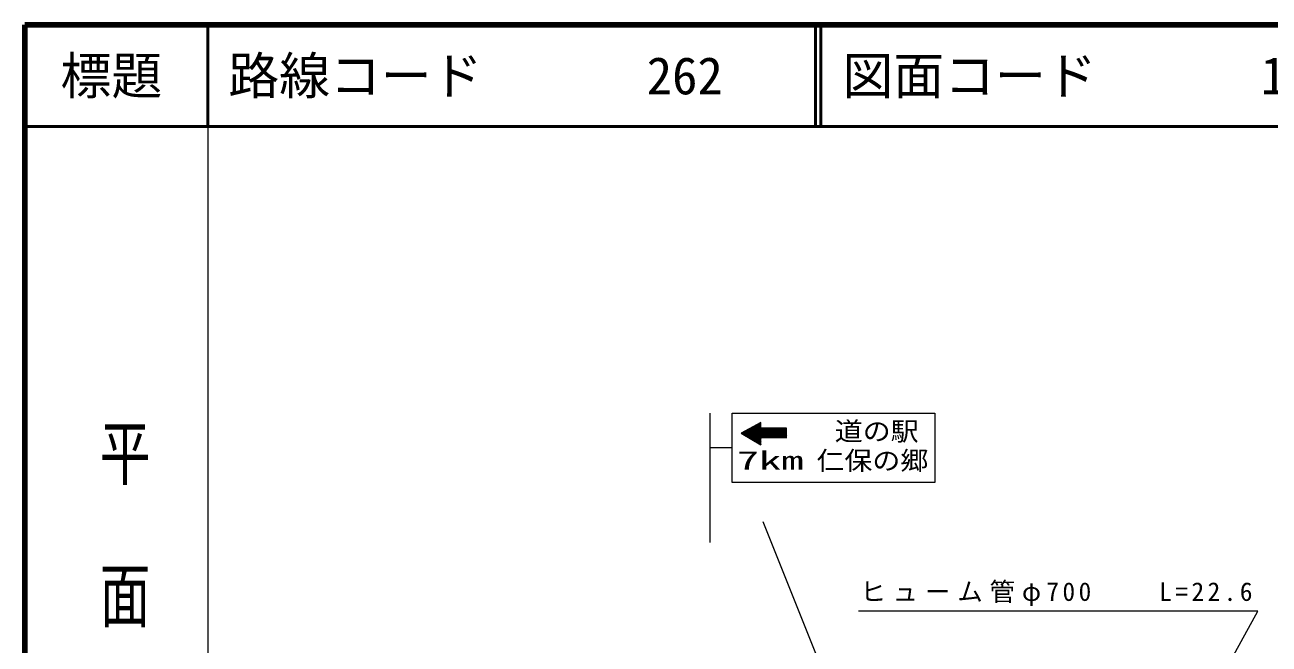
# Model space of a CAD drawing. Units: millimetres, scale not verified. Extents: x 40000 to 680000, y 20000 to 380000.
# Drawn here: x 40000 to 162338, y 319088 to 380000 of the extents above; entities that cross this region are included whole.
import ezdxf
from ezdxf.enums import TextEntityAlignment as Align

# ---------------------------------------------------------------- set-up
doc = ezdxf.new("R2010")
doc.units = ezdxf.units.MM
doc.header["$LTSCALE"] = 1000
for name, color, linetype, lineweight in [('M-STR-HTXT', 7, 'Continuous', 13), ('M-STR-STRC', 7, 'Continuous', 13), ('M-TTL', 2, 'Continuous', 140), ('M-TTL-BAND', 7, 'Continuous', 13), ('M-TTL-LINE', 7, 'Continuous', 50)]:
    doc.layers.add(name, color=color, linetype=linetype, lineweight=lineweight)
doc.layers.add('M-TTL-TXT', color=7, linetype='Continuous')
doc.styles.add('@ＭＳ ゴシック', font='')
doc.styles.add('ＭＳ ゴシック', font='')
doc.styles.get('@ＭＳ ゴシック').set_extended_font_data('@MS Gothic')
doc.styles.get('ＭＳ ゴシック').set_extended_font_data('MS Gothic')

msp = doc.modelspace()

# ---------------------------------------------------------------- linework, layer by layer
at = {"layer": 'M-STR-HTXT'}
for p, q in [((161221, 322338), (121971, 322338)), ((145084, 292809), (161221, 322338))]:
    msp.add_line(p, q, dxfattribs=at)
at = {"layer": 'M-STR-STRC'}
for p, q in [((107390, 329070), (107390, 341801)), ((109556, 334986), (109556, 341801)), ((109556, 341801), (129459, 341801)), ((129459, 341801), (129459, 334986)), ((110946, 340114), (110598, 339739)), ((111175, 340239), (110671, 339696)), ((111403, 340364), (110744, 339653)), ((111632, 340489), (110817, 339610)), ((111861, 340614), (110890, 339567)), ((112090, 340739), (110963, 339524)), ((112367, 338866), (110993, 340140)), ((112318, 340864), (111036, 339481)), ((112367, 338979), (111070, 340182)), ((112370, 340798), (111109, 339438)), ((112368, 339091), (111147, 340224)), ((112370, 340676), (111182, 339395)), ((112368, 339204), (111223, 340266)), ((112370, 340554), (111255, 339352)), ((112369, 339316), (111300, 340308)), ((112370, 340432), (111328, 339309)), ((112404, 339396), (111377, 340350)), ((112384, 340326), (111401, 339266)), ((112526, 339396), (111453, 340391)), ((112497, 340326), (111474, 339223)), ((112648, 339396), (111530, 340433)), ((112611, 340326), (111547, 339180)), ((112770, 339396), (111607, 340475)), ((112724, 340326), (111620, 339137)), ((112892, 339396), (111683, 340517)), ((112837, 340327), (111693, 339093)), ((113014, 339395), (111760, 340559)), ((112950, 340327), (111766, 339050)), ((113136, 339395), (111836, 340601)), ((113063, 340327), (111839, 339007)), ((113176, 340327), (111912, 338964)), ((113258, 339395), (111913, 340642)), ((112369, 340332), (111990, 340684)), ((112370, 340445), (112066, 340726)), ((112370, 340558), (112143, 340768)), ((112370, 340670), (112220, 340810)), ((112370, 340783), (112296, 340852)), ((113379, 339395), (112376, 340326)), ((113289, 340327), (112425, 339396)), ((113501, 339395), (112497, 340326)), ((113402, 340327), (112538, 339396)), ((113623, 339395), (112619, 340326)), ((113515, 340327), (112651, 339396)), ((113745, 339395), (112741, 340327)), ((113628, 340328), (112764, 339396)), ((113867, 339394), (112862, 340327)), ((113741, 340328), (112876, 339396)), ((113989, 339394), (112984, 340327)), ((113854, 340328), (112989, 339395)), ((113967, 340328), (113102, 339395)), ((114111, 339394), (113105, 340327)), ((114080, 340328), (113215, 339395)), ((114233, 339394), (113227, 340327)), ((114193, 340328), (113328, 339395)), ((114355, 339394), (113348, 340327)), ((114306, 340328), (113440, 339395)), ((114476, 339394), (113470, 340327)), ((114419, 340328), (113553, 339395)), ((114598, 339394), (113592, 340328)), ((114532, 340329), (113666, 339395)), ((114720, 339393), (113713, 340328)), ((114645, 340329), (113779, 339395)), ((114842, 339393), (113835, 340328)), ((114758, 340329), (113892, 339394)), ((114879, 339472), (113956, 340328)), ((114872, 340329), (114004, 339394)), ((114879, 339585), (114078, 340328)), ((114879, 340216), (114117, 339394)), ((114879, 339698), (114199, 340328)), ((114879, 339810), (114321, 340328)), ((114879, 339923), (114443, 340328)), ((114879, 340036), (114564, 340329)), ((114879, 340149), (114686, 340329)), ((114879, 340262), (114807, 340329)), ((110488, 339864), (110452, 339825)), ((110533, 339777), (110457, 339848)), ((110717, 339989), (110525, 339782)), ((110867, 339581), (110534, 339889)), ((111201, 339384), (110610, 339931)), ((111535, 339187), (110687, 339973)), ((111869, 338990), (110764, 340015)), ((112203, 338793), (110840, 340057)), ((112367, 338754), (110917, 340099)), ((112369, 339336), (111985, 338921)), ((112369, 339213), (112058, 338878)), ((112368, 339091), (112131, 338835)), ((112367, 338969), (112204, 338792)), ((114879, 340094), (114230, 339394)), ((114879, 339972), (114343, 339394)), ((114879, 339851), (114456, 339394)), ((114879, 339729), (114569, 339394)), ((114879, 339607), (114681, 339394)), ((114879, 339485), (114794, 339393)), ((109556, 338392), (107390, 338392)), ((112367, 338846), (112277, 338749)), ((112366, 338724), (112350, 338706)), ((129459, 334986), (109556, 334986)), ((129957, 287663), (112607, 331133))]:
    msp.add_line(p, q, dxfattribs=at)
msp.add_lwpolyline([(112369, 340326), (112370, 340892), (110435, 339835), (112366, 338696), (112369, 339396), (114879, 339393), (114879, 340329)], close=True, dxfattribs=at)
at = {"layer": 'M-TTL'}
for p, q in [((40000, 380000), (40000, 20000)), ((680000, 380000), (40000, 380000))]:
    msp.add_line(p, q, dxfattribs=at)
at = {"layer": 'M-TTL-BAND'}
msp.add_line((58000, 370000), (58000, 20000), dxfattribs=at)
at = {"layer": 'M-TTL-LINE'}
for p, q in [((58000, 380000), (58000, 370000)), ((117750, 380000), (117750, 370000)), ((118250, 380000), (118250, 370000)), ((40000, 370000), (680000, 370000))]:
    msp.add_line(p, q, dxfattribs=at)

# ---------------------------------------------------------------- texts
at = {"layer": 'M-STR-HTXT', "insert": (141596, 322838), "char_height": 1833, "attachment_point": 8, "style": 'ＭＳ ゴシック'}
msp.add_mtext('\\T1.27;ヒューム管φ700\u3000\u3000L=22.6', dxfattribs=at)
at = {"layer": 'M-STR-STRC', "style": 'ＭＳ ゴシック'}
for s, width, p in [('道の駅', 1.1, (123757, 338561)), ('7km', 1.75, (113274, 335683)), ('仁保の郷', 1.1, (123326, 335672))]:
    msp.add_text(s, height=1833, dxfattribs=dict(at, width=width)).set_placement(p, align=Align.BOTTOM_CENTER)
at = {"layer": 'M-TTL-BAND', "style": '@ＭＳ ゴシック', "width": 1.4}
msp.add_text('平  面  図', height=3666, rotation=270, dxfattribs=at).set_placement((49777, 306475), align=Align.MIDDLE_RIGHT)
at = {"layer": 'M-TTL-TXT', "style": 'ＭＳ ゴシック'}
msp.add_text('標題', height=3666, dxfattribs=at).set_placement((48500, 375000), align=Align.MIDDLE_CENTER)
for s, p in [('路線コード', (60000, 375000)), ('図面コード', (120380, 375000)), ('262', (101142, 375000)), ('14-0', (161521, 375000))]:
    msp.add_text(s, height=3666, dxfattribs=at).set_placement(p, align=Align.MIDDLE_LEFT)

doc.saveas('drawing.dxf')
